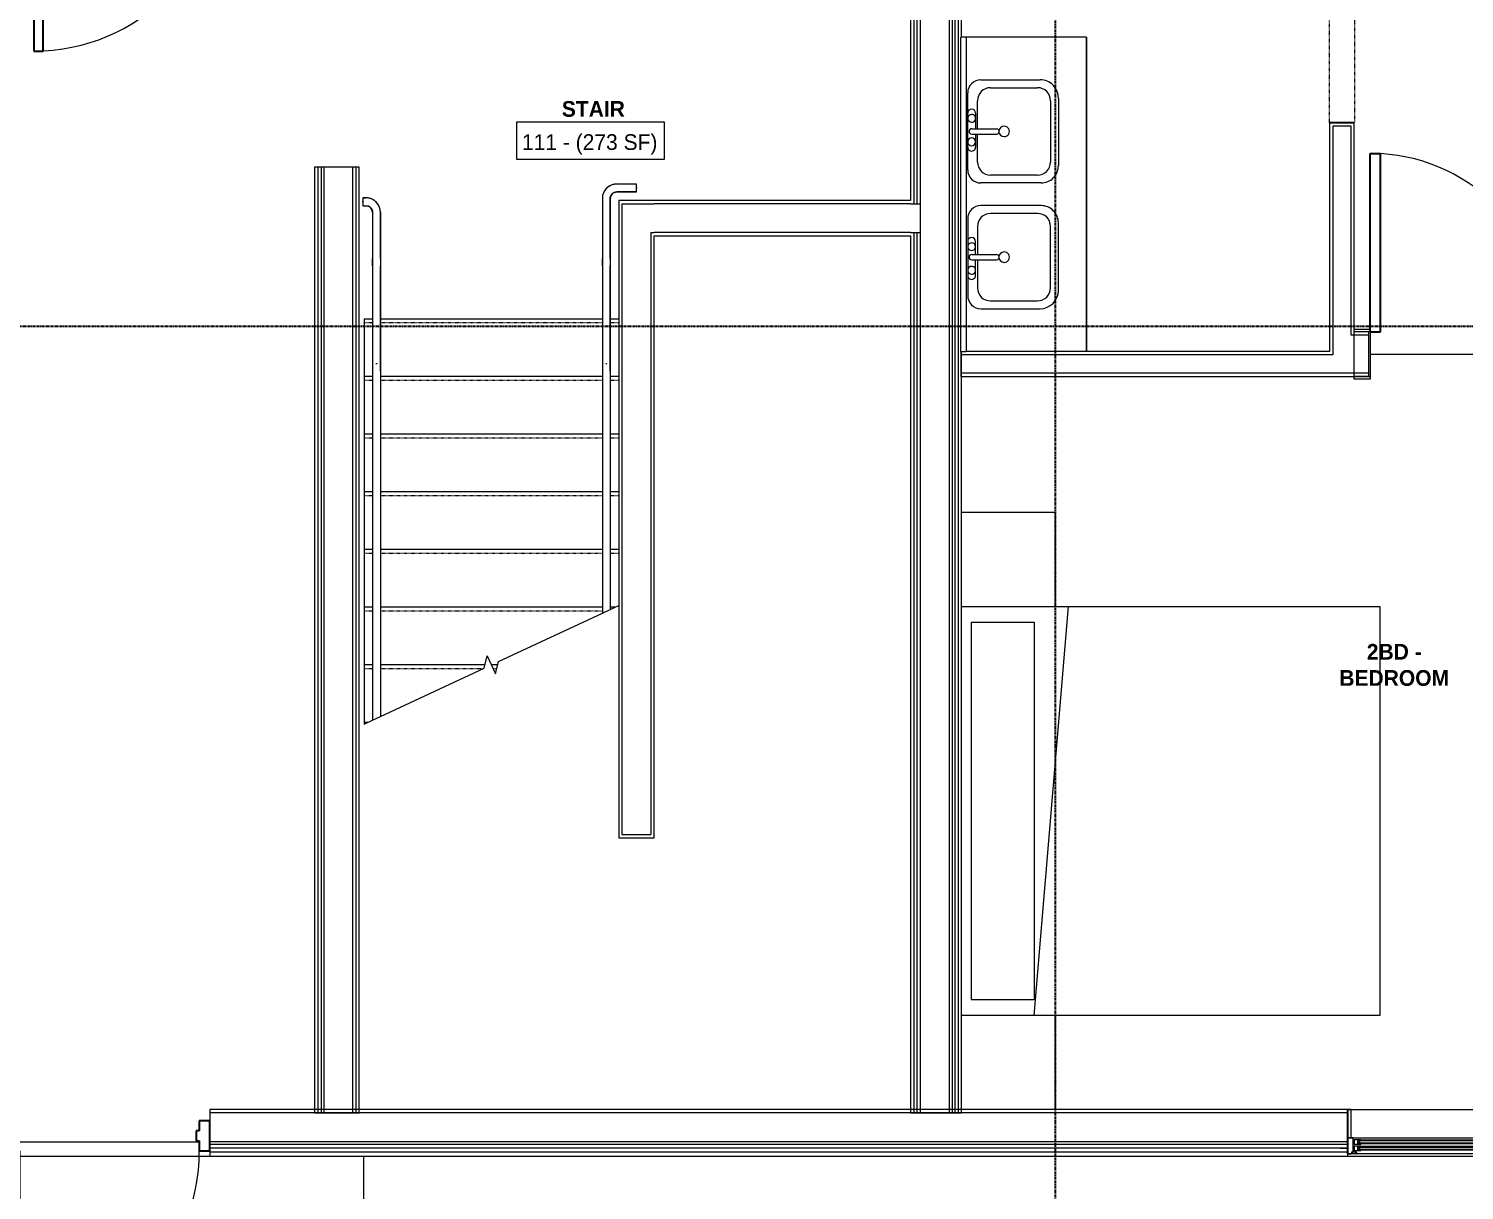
# Model space of a CAD drawing. Header units: inches. Extents: x -4093 to -1777, y 9773 to 12264.
# Drawn here: x -2696.3 to -2422.3, y 10002.3 to 10224 of the extents above; entities that cross this region are included whole.
import ezdxf

# ---------------------------------------------------------------- set-up
doc = ezdxf.new("R2010")
doc.units = ezdxf.units.IN
doc.header["$MEASUREMENT"] = 0
for name, pattern in [('Dash', [0.25, 0.125, -0.125]), ('Grid Line 1_2_', [0.875, 0.5, -0.125, 0.125, -0.125]), ('Overhead', [0.15625, 0.09375, -0.0625]), ('Overhead 1_16_', [0.101562, 0.0625, -0.039062])]:
    doc.linetypes.add(name, pattern=pattern)
for name, color, linetype, lineweight in [('0-1', 7, 'Continuous', 5), ('0-2', 7, 'Continuous', 9), ('A-AREA-IDEN', 2, 'Continuous', 9), ('A-DETL-GENF', 92, 'Continuous', 18), ('A-DETL-GENF-HDLN', 1, 'Dash', 9), ('A-DETL-MEDM-1', 10, 'Continuous', 30), ('A-DETL-MEDM-2', 33, 'Overhead', 9), ('A-DOOR-1', 7, 'Continuous', 9), ('A-DOOR-2', 10, 'Continuous', 30), ('A-DOOR-4', 31, 'Continuous', 9), ('A-DOOR-5', 31, 'Continuous', 30), ('A-DOOR-FRAM', 31, 'Continuous', 30), ('A-DOOR-FRAM-1', 10, 'Continuous', 30), ('A-FLOR-1', 7, 'Continuous', 9), ('A-FLOR-2', 192, 'Continuous', 9), ('A-FLOR-HRAL-1', 7, 'Continuous', 9), ('A-GLAZ', 151, 'Continuous', 18), ('A-GLAZ-1', 151, 'Continuous', 9), ('A-GLAZ-2', 151, 'Continuous', 30), ('A-WALL', 113, 'Continuous', 18), ('A-WALL-1', 7, 'Continuous', 9), ('A-WALL-2', 250, 'Continuous', 18), ('A-WALL-3', 113, 'Continuous', 9), ('I-FURN-1', 7, 'Continuous', 9), ('I-WALL-1', 7, 'Continuous', 9), ('P-SANR-FIXT-1', 7, 'Continuous', 9), ('Q-CASE-1', 7, 'Continuous', 9), ('S-GRID-1', 1, 'Grid Line 1_2_', 30), ('S-STRS-1', 7, 'Continuous', 9), ('S-STRS-2', 7, 'Overhead 1_16_', 9), ('S-STRS-MBND-1', 7, 'Continuous', 9)]:
    doc.layers.add(name, color=color, linetype=linetype, lineweight=lineweight)
doc.styles.add('Century Gothic', font='ufonts.com_century-gothic.ttf', dxfattribs={"height": 3})
doc.styles.add('Century Gothic_B', font='GOTHICB.TTF', dxfattribs={"height": 3})

# ---------------------------------------------------------------- blocks, each defined once
blk = doc.blocks.new('Door-Opening - CLEAR OPENING - 34_ x 80_-3928451-BACKGROUND - 1ST FLOOR')
at = {"layer": 'A-DETL-MEDM-1'}
for p, q in [((-17.32, -2.38), (-17.32, 2.37)), ((16.68, 2.37), (16.68, -2.38))]:
    blk.add_line(p, q, dxfattribs=at)
at = {"layer": 'A-DETL-MEDM-2'}
for p, q in [((-17.32, 2.37), (16.68, 2.37)), ((16.68, -2.38), (-17.32, -2.38))]:
    blk.add_line(p, q, dxfattribs=at)
blk = doc.blocks.new('SWING - SINGLE - FLUSH - SWING - FLUSH - 2-10 x 6-8 - PRIVACY-4346078-BACKGROUND - 1ST FLOOR')
at = {"layer": 'A-DOOR-1'}
for p, q in [((-20, 4.25), (-20, 4.75)), ((-20, 4.75), (-17, 4.75)), ((-20, 4.25), (-17, 4.25)), ((-20, -4.75), (-20, 4.25)), ((-17, 4.25), (-20, 4.25)), ((-17, 4.75), (-17, 4.25)), ((-17, 4.25), (-17, -4.75)), ((17, 4.25), (17, 4.75)), ((17, 4.75), (20, 4.75)), ((17, 4.25), (20, 4.25)), ((17, -4.75), (17, 4.25)), ((20, 4.25), (17, 4.25)), ((20, 4.75), (20, 4.25)), ((20, 4.25), (20, -4.75)), ((-17, -4.75), (-20, -4.75)), ((20, -4.75), (17, -4.75))]:
    blk.add_line(p, q, dxfattribs=at)
blk.add_arc((17, -4.25), 34.07, 180, 266.6343, dxfattribs=at)
at = {"layer": 'A-DOOR-2'}
for p, q in [((15, -4.25), (15, -38.26)), ((17, -4.25), (15, -4.25)), ((17, -4.25), (17, -38.26)), ((17, -38.26), (15, -38.26))]:
    blk.add_line(p, q, dxfattribs=at)
blk = doc.blocks.new('M_Sink Vanity-Square - 500 x 440mm-1372835-BACKGROUND - 1ST FLOOR')
at = {"layer": 'P-SANR-FIXT-1'}
for p, q in [((-5.72, 10.23), (7.14, 10.23)), ((-5.22, 8.73), (6.46, 8.73)), ((-9.22, -4.59), (-9.22, 6.73)), ((-7.72, -2.72), (-7.72, 6.23)), ((8.96, 6.23), (8.96, -2.72)), ((10.46, 6.91), (10.46, -4.59)), ((0.12, -6.33), (0.12, -1.59)), ((1.12, -6.33), (1.12, -1.59)), ((0.12, -5.22), (-5.22, -5.22)), ((6.46, -5.22), (1.12, -5.22)), ((7.96, -7.09), (-6.72, -7.09)), ((-2.88, -5.59), (0.12, -5.59)), ((3.62, -7.09), (-2.88, -7.09)), ((1.12, -5.59), (3.62, -5.59))]:
    blk.add_line(p, q, dxfattribs=at)
for centre, radius, start, end in [((-5.72, 6.73), 3.5, 90, 180), ((-5.22, 6.23), 2.5, 90, 180), ((6.46, 6.23), 2.5, 360, 90), ((7.14, 6.91), 3.32, 360, 90), ((0.62, -0.13), 1, 360, 180), ((-5.22, -2.72), 2.5, 180, 270), ((0.62, -0.13), 1, 180, 0), ((0.62, -1.59), 0.5, 360, 180), ((6.46, -2.72), 2.5, 270, 360), ((-6.72, -4.59), 2.5, 180, 270), ((7.96, -4.59), 2.5, 270, 0), ((-2.88, -6.34), 0.75, 90, 270), ((-1.88, -6.34), 0.75, 360, 180), ((-1.88, -6.34), 0.75, 180, 0), ((0.62, -6.33), 0.5, 180, 0), ((2.62, -6.34), 0.75, 0, 180), ((2.62, -6.34), 0.75, 180, 0), ((3.62, -6.34), 0.75, 270, 90)]:
    blk.add_arc(centre, radius, start, end, dxfattribs=at)
blk = doc.blocks.new('Bath Vanity - Bath Vanity 60_-V41-BACKGROUND - 1ST FLOOR')
at = {"layer": 'Q-CASE-1'}
for p, q in [((30.74, 24), (-29.26, 24)), ((-29.26, 24), (-29.26, 1))]:
    blk.add_line(p, q, dxfattribs=at)
blk = doc.blocks.new('BATHROOM MIRROR - BATHROOM MIRROR  60_-3802719-BACKGROUND - 1ST FLOOR')
at = {"layer": 'Q-CASE-1'}
for p, q in [((-29.26, -23), (30.74, -23)), ((-29.26, -23), (-29.26, -24)), ((30.74, -24), (-29.26, -24)), ((30.74, -24), (30.74, -23))]:
    blk.add_line(p, q, dxfattribs=at)
blk = doc.blocks.new('M_Sink Vanity-Square - 500 x 440mm-1352614-BACKGROUND - 1ST FLOOR')
at = {"layer": 'P-SANR-FIXT-1'}
for p, q in [((7.96, 7.09), (-6.72, 7.09)), ((3.62, 7.09), (-2.88, 7.09)), ((-2.88, 5.59), (0.12, 5.59)), ((0.12, 6.33), (0.12, 1.59)), ((1.12, 6.33), (1.12, 1.59)), ((1.12, 5.59), (3.62, 5.59)), ((-9.22, 4.59), (-9.22, -6.73)), ((0.12, 5.22), (-5.22, 5.22)), ((6.46, 5.22), (1.12, 5.22)), ((10.46, -6.91), (10.46, 4.59)), ((-7.72, 2.72), (-7.72, -6.23)), ((8.96, -6.23), (8.96, 2.72)), ((-5.72, -10.23), (7.14, -10.23)), ((-5.22, -8.73), (6.46, -8.73))]:
    blk.add_line(p, q, dxfattribs=at)
for centre, radius, start, end in [((-6.72, 4.59), 2.5, 90, 180), ((-2.88, 6.34), 0.75, 90, 270), ((-1.88, 6.34), 0.75, 360, 180), ((-1.88, 6.34), 0.75, 180, 0), ((0.62, 6.33), 0.5, 360, 180), ((2.62, 6.34), 0.75, 360, 180), ((2.62, 6.34), 0.75, 180, 360), ((3.62, 6.34), 0.75, 270, 90), ((7.96, 4.59), 2.5, 360, 90), ((-5.22, 2.72), 2.5, 90, 180), ((6.46, 2.72), 2.5, 0, 90), ((0.62, 0.13), 1, 360, 180), ((0.62, 0.13), 1, 180, 0), ((0.62, 1.59), 0.5, 180, 0), ((-5.72, -6.73), 3.5, 180, 270), ((-5.22, -6.23), 2.5, 180, 270), ((6.46, -6.23), 2.5, 270, 0), ((7.14, -6.91), 3.32, 270, 0)]:
    blk.add_arc(centre, radius, start, end, dxfattribs=at)
blk = doc.blocks.new('Bed-Standard - King 78_ x 80_-V64-BACKGROUND - 1ST FLOOR')
at = {"layer": 'I-FURN-1'}
for p, q in [((-28.31, 41.8), (49.69, 41.8)), ((-28.31, -38.08), (-28.31, 41.8)), ((49.69, 41.8), (49.69, -38.08)), ((49.69, -24.2), (-28.31, -17.63)), ((-25.31, -24.2), (46.69, -24.2)), ((-25.31, -36.2), (-25.31, -24.2)), ((46.69, -36.2), (46.69, -24.2)), ((-25.31, -36.2), (46.69, -36.2))]:
    blk.add_line(p, q, dxfattribs=at)
blk = doc.blocks.new('Table-Night Stand - 18_ x 18_ x 24_-V17-BACKGROUND - 1ST FLOOR')
at = {"layer": 'I-FURN-1'}
blk.add_line((0.15, 0), (18.15, 0), dxfattribs=at)
blk = doc.blocks.new('Table-Night Stand - 18_ x 18_ x 24_-V65-BACKGROUND - 1ST FLOOR')
at = {"layer": 'I-FURN-1'}
for p, q in [((0.15, 0), (18.15, 0)), ((0.15, -17.87), (0.15, 0))]:
    blk.add_line(p, q, dxfattribs=at)
blk = doc.blocks.new('CTR - 1st Phase - Unit Layouts_rvt-1-BACKGROUND - 1ST FLOOR')
at = {"layer": 'A-FLOR-1'}
for p, q in [((-2494.37, 10222.39), (-2494.37, 10162.39)), ((-2440.25, 10161.89), (-2406.25, 10161.89))]:
    blk.add_line(p, q, dxfattribs=at)
at = {"layer": 'A-WALL-1'}
for p, q in [((-2448, 10206.01), (-2448, 10162.39)), ((-2443.25, 10166.14), (-2443.25, 10206.01)), ((-2518.37, 10162.39), (-2518.37, 10157.64)), ((-2448, 10162.39), (-2517.37, 10162.39)), ((-2518.37, 10157.64), (-2448, 10157.64)), ((-2448, 10157.64), (-2443.87, 10157.64)), ((-2443.87, 10157.64), (-2443.25, 10157.64))]:
    blk.add_line(p, q, dxfattribs=at)
at = {"layer": 'A-WALL-2'}
for p, q in [((-2447.37, 10205.39), (-2447.37, 10161.76)), ((-2445.62, 10205.39), (-2447.37, 10205.39)), ((-2443.87, 10205.39), (-2445.62, 10205.39)), ((-2443.87, 10165.51), (-2443.87, 10205.39)), ((-2443.25, 10165.51), (-2443.87, 10165.51)), ((-2440.5, 10165.51), (-2443.25, 10165.51)), ((-2448, 10161.76), (-2518.37, 10161.76)), ((-2447.37, 10161.76), (-2448, 10161.76)), ((-2448, 10158.26), (-2518.37, 10158.26)), ((-2447.37, 10158.26), (-2448, 10158.26)), ((-2443.87, 10158.26), (-2447.37, 10158.26)), ((-2443.25, 10158.26), (-2443.87, 10158.26)), ((-2440.5, 10158.26), (-2443.25, 10158.26))]:
    blk.add_line(p, q, dxfattribs=at)
at = {"layer": 'I-WALL-1'}
for p, q in [((-2440.5, 10166.14), (-2443.25, 10166.14)), ((-2440.5, 10157.64), (-2440.5, 10166.14)), ((-2443.25, 10157.64), (-2440.5, 10157.64))]:
    blk.add_line(p, q, dxfattribs=at)
at = {"layer": '0-2'}
for name, p, rotation in [('Door-Opening - CLEAR OPENING - 34_ x 80_-3928451-BACKGROUND - 1ST FLOOR', (-2445.62, 10223.34), 89.99999999997438), ('BATHROOM MIRROR - BATHROOM MIRROR  60_-3802719-BACKGROUND - 1ST FLOOR', (-2494.37, 10193.13), 270.0000000001077), ('Bath Vanity - Bath Vanity 60_-V41-BACKGROUND - 1ST FLOOR', (-2518.37, 10193.13), 270.0000000001857), ('M_Sink Vanity-Square - 500 x 440mm-1372835-BACKGROUND - 1ST FLOOR', (-2509.97, 10205.01), 270.0000000001967), ('SWING - SINGLE - FLUSH - SWING - FLUSH - 2-10 x 6-8 - PRIVACY-4346078-BACKGROUND - 1ST FLOOR', (-2423.25, 10161.89), 180), ('M_Sink Vanity-Square - 500 x 440mm-1352614-BACKGROUND - 1ST FLOOR', (-2509.97, 10179.77), 90.00000000001474), ('Table-Night Stand - 18_ x 18_ x 24_-V65-BACKGROUND - 1ST FLOOR', (-2500.37, 10131.86), 269.9999999999858), ('Bed-Standard - King 78_ x 80_-V64-BACKGROUND - 1ST FLOOR', (-2480.17, 10085.4), 269.9999999999858), ('Table-Night Stand - 18_ x 18_ x 24_-V17-BACKGROUND - 1ST FLOOR', (-2500.37, 10035.86), 269.9999999999858)]:
    blk.add_blockref(name, p, dxfattribs=dict(at, rotation=rotation))
blk = doc.blocks.new('HOLLOW METAL - STAIR DOOR 3-0 x 7-0-2683074-BACKGROUND - 1ST FLOOR')
at = {"layer": 'A-DOOR-1'}
blk.add_arc((18, 3.5), 36, 90, 180, dxfattribs=at)
at = {"layer": 'A-DOOR-2'}
for p, q in [((18, 39.5), (16.25, 39.5)), ((16.25, 39.5), (16.25, 3.5)), ((18, 3.5), (18, 39.5)), ((16.25, 3.5), (18, 3.5))]:
    blk.add_line(p, q, dxfattribs=at)
at = {"layer": 'A-DOOR-FRAM-1'}
for p, q in [((-18, 3.5), (-20, 3.5)), ((-20, 3.5), (-20, -2.25)), ((-18, 1.5625), (-18, 3.5)), ((18, 3.5), (18, 1.5625)), ((20, 3.5), (18, 3.5)), ((20, -2.25), (20, 3.5)), ((-17.375, 1.5625), (-18, 1.5625)), ((-17.375, -0.3125), (-17.375, 1.5625)), ((18, 1.5625), (17.375, 1.5625)), ((17.375, 1.5625), (17.375, -0.3125)), ((-20, -2.25), (-18, -2.25)), ((-18, -2.25), (-18, -0.3125)), ((-18, -0.3125), (-17.375, -0.3125)), ((17.375, -0.3125), (18, -0.3125)), ((18, -0.3125), (18, -2.25)), ((18, -2.25), (20, -2.25))]:
    blk.add_line(p, q, dxfattribs=at)
blk = doc.blocks.new('Top Rail Type - Top Rail_Internal_-2690862-BACKGROUND - 1ST FLOOR')
at = {"layer": 'A-FLOR-HRAL-1'}
for p, q in [((-2631.94, 10191.71), (-2632.56, 10191.71)), ((-2632.56, 10190.87), (-2632.56, 10191.06)), ((-2632.56, 10190.21), (-2631.94, 10190.21)), ((-2630.69, 10188.96), (-2630.69, 10180.15)), ((-2629.19, 10180.15), (-2629.19, 10188.96)), ((-2630.69, 10178.72), (-2630.69, 10158.62)), ((-2629.19, 10158.62), (-2629.19, 10178.72))]:
    blk.add_line(p, q, dxfattribs=at)
at = {"layer": 'A-FLOR-HRAL-1', "flags": 128}
for points in [[(-2629.19, 10188.96), (-2629.19, 10189.07), (-2629.2, 10189.18), (-2629.21, 10189.29), (-2629.22, 10189.4), (-2629.24, 10189.51), (-2629.27, 10189.62), (-2629.29, 10189.72), (-2629.33, 10189.83), (-2629.36, 10189.93), (-2629.4, 10190.04), (-2629.45, 10190.14), (-2629.5, 10190.23), (-2629.55, 10190.33), (-2629.61, 10190.43), (-2629.67, 10190.52), (-2629.73, 10190.61), (-2629.8, 10190.69), (-2629.87, 10190.78), (-2629.94, 10190.86), (-2630.02, 10190.94), (-2630.1, 10191.01), (-2630.18, 10191.08), (-2630.27, 10191.15), (-2630.36, 10191.22), (-2630.45, 10191.28), (-2630.54, 10191.34), (-2630.64, 10191.39), (-2630.74, 10191.44), (-2630.84, 10191.49), (-2630.94, 10191.53), (-2631.04, 10191.57), (-2631.15, 10191.6), (-2631.25, 10191.63), (-2631.36, 10191.65), (-2631.47, 10191.67), (-2631.58, 10191.69), (-2631.69, 10191.7), (-2631.8, 10191.71), (-2631.91, 10191.71), (-2631.94, 10191.71)], [(-2631.94, 10190.21), (-2631.89, 10190.21), (-2631.84, 10190.21), (-2631.79, 10190.21), (-2631.74, 10190.2), (-2631.69, 10190.19), (-2631.64, 10190.18), (-2631.59, 10190.17), (-2631.54, 10190.15), (-2631.5, 10190.13), (-2631.45, 10190.12), (-2631.4, 10190.1), (-2631.36, 10190.07), (-2631.32, 10190.05), (-2631.27, 10190.02), (-2631.23, 10190), (-2631.19, 10189.97), (-2631.15, 10189.94), (-2631.11, 10189.9), (-2631.08, 10189.87), (-2631.04, 10189.84), (-2631.01, 10189.8), (-2630.97, 10189.76), (-2630.94, 10189.72), (-2630.91, 10189.68), (-2630.88, 10189.64), (-2630.86, 10189.6), (-2630.83, 10189.55), (-2630.81, 10189.51), (-2630.79, 10189.46), (-2630.77, 10189.42), (-2630.75, 10189.37), (-2630.74, 10189.32), (-2630.73, 10189.27), (-2630.71, 10189.23), (-2630.7, 10189.18), (-2630.7, 10189.13), (-2630.69, 10189.08), (-2630.69, 10189.03), (-2630.69, 10188.98), (-2630.69, 10188.96)], [(-2630.69, 10178.72), (-2630.69, 10178.81), (-2630.69, 10178.91), (-2630.69, 10179.01), (-2630.69, 10179.11), (-2630.69, 10179.21), (-2630.69, 10179.31), (-2630.69, 10179.42), (-2630.69, 10179.53), (-2630.69, 10179.63), (-2630.69, 10179.74), (-2630.69, 10179.85), (-2630.69, 10179.96), (-2630.69, 10180.07), (-2630.69, 10180.15)], [(-2629.19, 10180.15), (-2629.19, 10180.04), (-2629.19, 10179.93), (-2629.19, 10179.83), (-2629.19, 10179.72), (-2629.19, 10179.61), (-2629.19, 10179.5), (-2629.19, 10179.39), (-2629.19, 10179.29), (-2629.19, 10179.19), (-2629.19, 10179.08), (-2629.19, 10178.98), (-2629.19, 10178.88), (-2629.19, 10178.79), (-2629.19, 10178.72)], [(-2629.83, 10160.04), (-2629.86, 10160.04), (-2630.01, 10160.04), (-2630.04, 10160.04)]]:
    blk.add_lwpolyline(points, dxfattribs=at)
blk = doc.blocks.new('Top Rail Type - Top Rail_Internal_-V101-BACKGROUND - 1ST FLOOR')
at = {"layer": 'A-FLOR-HRAL-1'}
for p, q in [((-2632.56, 10191.71), (-2632.56, 10190.21)), ((-2632.56, 10191.71), (-2631.94, 10191.71)), ((-2632.56, 10190.21), (-2631.94, 10190.21)), ((-2630.69, 10188.96), (-2630.69, 10180.15)), ((-2629.19, 10188.96), (-2629.19, 10180.15)), ((-2630.69, 10180.15), (-2630.69, 10179.11)), ((-2630.69, 10179.11), (-2630.69, 10092.01)), ((-2629.19, 10180.15), (-2629.19, 10179.11)), ((-2629.19, 10179.11), (-2629.19, 10092.71)), ((-2630.69, 10092.01), (-2629.19, 10092.71))]:
    blk.add_line(p, q, dxfattribs=at)
for radius in [2.75, 1.25]:
    blk.add_arc((-2631.94, 10188.96), radius, 0, 90, dxfattribs=at)
blk = doc.blocks.new('Top Rail Type - Top Rail_Internal_-2690864-BACKGROUND - 1ST FLOOR')
at = {"layer": 'A-FLOR-HRAL-1'}
for p, q in [((-2580.31, 10194.34), (-2584.06, 10194.34)), ((-2584.06, 10192.84), (-2580.31, 10192.84)), ((-2580.31, 10193.68), (-2580.31, 10193.5)), ((-2586.81, 10191.59), (-2586.81, 10180.15)), ((-2585.31, 10180.15), (-2585.31, 10191.59)), ((-2586.81, 10178.72), (-2586.81, 10158.62)), ((-2585.31, 10158.62), (-2585.31, 10178.72))]:
    blk.add_line(p, q, dxfattribs=at)
at = {"layer": 'A-FLOR-HRAL-1', "flags": 128}
for points in [[(-2584.06, 10194.34), (-2584.17, 10194.34), (-2584.28, 10194.33), (-2584.39, 10194.32), (-2584.5, 10194.3), (-2584.61, 10194.28), (-2584.71, 10194.26), (-2584.82, 10194.23), (-2584.93, 10194.2), (-2585.03, 10194.16), (-2585.13, 10194.12), (-2585.23, 10194.08), (-2585.33, 10194.03), (-2585.43, 10193.98), (-2585.52, 10193.92), (-2585.61, 10193.86), (-2585.7, 10193.8), (-2585.79, 10193.73), (-2585.87, 10193.66), (-2585.96, 10193.58), (-2586.03, 10193.51), (-2586.11, 10193.42), (-2586.18, 10193.34), (-2586.25, 10193.26), (-2586.31, 10193.17), (-2586.38, 10193.08), (-2586.43, 10192.98), (-2586.49, 10192.89), (-2586.54, 10192.79), (-2586.58, 10192.69), (-2586.62, 10192.59), (-2586.66, 10192.48), (-2586.7, 10192.38), (-2586.73, 10192.27), (-2586.75, 10192.16), (-2586.77, 10192.06), (-2586.79, 10191.95), (-2586.8, 10191.84), (-2586.81, 10191.73), (-2586.81, 10191.62), (-2586.81, 10191.59)], [(-2585.31, 10191.59), (-2585.31, 10191.64), (-2585.31, 10191.69), (-2585.3, 10191.74), (-2585.3, 10191.79), (-2585.29, 10191.84), (-2585.28, 10191.89), (-2585.26, 10191.93), (-2585.25, 10191.98), (-2585.23, 10192.03), (-2585.21, 10192.08), (-2585.19, 10192.12), (-2585.17, 10192.17), (-2585.15, 10192.21), (-2585.12, 10192.25), (-2585.09, 10192.3), (-2585.06, 10192.34), (-2585.03, 10192.38), (-2585, 10192.41), (-2584.97, 10192.45), (-2584.93, 10192.49), (-2584.9, 10192.52), (-2584.86, 10192.55), (-2584.82, 10192.58), (-2584.78, 10192.61), (-2584.74, 10192.64), (-2584.69, 10192.67), (-2584.65, 10192.69), (-2584.61, 10192.71), (-2584.56, 10192.74), (-2584.51, 10192.75), (-2584.47, 10192.77), (-2584.42, 10192.79), (-2584.37, 10192.8), (-2584.32, 10192.81), (-2584.27, 10192.82), (-2584.22, 10192.83), (-2584.17, 10192.83), (-2584.12, 10192.84), (-2584.07, 10192.84), (-2584.06, 10192.84)], [(-2586.81, 10178.72), (-2586.81, 10178.81), (-2586.81, 10178.91), (-2586.81, 10179.01), (-2586.81, 10179.11), (-2586.81, 10179.21), (-2586.81, 10179.31), (-2586.81, 10179.42), (-2586.81, 10179.53), (-2586.81, 10179.63), (-2586.81, 10179.74), (-2586.81, 10179.85), (-2586.81, 10179.96), (-2586.81, 10180.07), (-2586.81, 10180.15)], [(-2585.31, 10180.15), (-2585.31, 10180.04), (-2585.31, 10179.93), (-2585.31, 10179.83), (-2585.31, 10179.72), (-2585.31, 10179.61), (-2585.31, 10179.5), (-2585.31, 10179.39), (-2585.31, 10179.29), (-2585.31, 10179.19), (-2585.31, 10179.08), (-2585.31, 10178.98), (-2585.31, 10178.88), (-2585.31, 10178.79), (-2585.31, 10178.72)], [(-2585.95, 10160.04), (-2585.98, 10160.04), (-2586.14, 10160.04), (-2586.17, 10160.04)]]:
    blk.add_lwpolyline(points, dxfattribs=at)
blk = doc.blocks.new('Top Rail Type - Top Rail_Internal_-V102-BACKGROUND - 1ST FLOOR')
at = {"layer": 'A-FLOR-HRAL-1'}
for p, q in [((-2580.31, 10194.34), (-2584.06, 10194.34)), ((-2580.31, 10192.84), (-2584.06, 10192.84)), ((-2580.31, 10192.84), (-2580.31, 10194.34)), ((-2586.81, 10191.59), (-2586.81, 10180.15)), ((-2585.31, 10191.59), (-2585.31, 10180.15)), ((-2586.81, 10180.15), (-2586.81, 10179.11)), ((-2586.81, 10179.11), (-2586.81, 10112.47)), ((-2585.31, 10180.15), (-2585.31, 10179.11)), ((-2585.31, 10179.11), (-2585.31, 10113.17)), ((-2586.81, 10112.47), (-2585.31, 10113.17))]:
    blk.add_line(p, q, dxfattribs=at)
for radius in [2.75, 1.25]:
    blk.add_arc((-2584.06, 10191.59), radius, 90, 180, dxfattribs=at)
blk = doc.blocks.new('CTR - 1st Phase -Stairs _ Elevators_rvt-1-BACKGROUND - 1ST FLOOR')
at = {"layer": 'A-WALL-2'}
for p, q in [((-2527.37, 10254.71), (-2527.37, 10190.59)), ((-2526.75, 10254.71), (-2526.75, 10190.59)), ((-2526.12, 10254.71), (-2526.12, 10190.59)), ((-2520.62, 10254.71), (-2520.62, 10017.09)), ((-2520, 10254.71), (-2520, 10017.09)), ((-2519.5, 10254.71), (-2519.5, 10017.09)), ((-2518.87, 10254.71), (-2518.87, 10017.09)), ((-2641.12, 10197.59), (-2641.12, 10017.09)), ((-2640.5, 10197.59), (-2640.5, 10017.09)), ((-2640, 10197.59), (-2640, 10017.09)), ((-2634.5, 10197.59), (-2634.5, 10017.09)), ((-2633.87, 10197.59), (-2633.87, 10017.09)), ((-2583.06, 10190.59), (-2583.06, 10070.21)), ((-2583.06, 10190.59), (-2577.56, 10190.59)), ((-2577.56, 10190.59), (-2576.94, 10190.59)), ((-2528, 10190.59), (-2576.94, 10190.59)), ((-2528, 10190.59), (-2527.37, 10190.59)), ((-2527.37, 10190.59), (-2526.75, 10190.59)), ((-2526.75, 10190.59), (-2526.12, 10190.59)), ((-2526.12, 10190.59), (-2526.12, 10185.09)), ((-2526.12, 10190.59), (-2526.12, 10185.09)), ((-2577.56, 10185.09), (-2577.56, 10070.21)), ((-2577.56, 10185.09), (-2576.94, 10185.09)), ((-2528, 10185.09), (-2576.94, 10185.09)), ((-2528, 10185.09), (-2527.37, 10185.09)), ((-2527.37, 10185.09), (-2527.37, 10017.09)), ((-2527.37, 10185.09), (-2526.75, 10185.09)), ((-2526.75, 10185.09), (-2526.75, 10017.09)), ((-2526.75, 10185.09), (-2526.12, 10185.09)), ((-2526.12, 10185.09), (-2526.12, 10017.09)), ((-2583.06, 10070.21), (-2577.56, 10070.21))]:
    blk.add_line(p, q, dxfattribs=at)
at = {"layer": 'I-WALL-1'}
for p, q in [((-2528, 10254.71), (-2528, 10191.21)), ((-2518.25, 10222.39), (-2518.25, 10254.71)), ((-2633.25, 10197.59), (-2641.75, 10197.59)), ((-2641.75, 10197.59), (-2641.75, 10017.09)), ((-2633.25, 10017.09), (-2633.25, 10197.59)), ((-2583.06, 10191.21), (-2583.69, 10191.21)), ((-2583.69, 10191.21), (-2583.69, 10069.59)), ((-2576.94, 10191.21), (-2583.06, 10191.21)), ((-2528, 10191.21), (-2576.94, 10191.21)), ((-2576.94, 10069.59), (-2576.94, 10184.46)), ((-2576.94, 10184.46), (-2528, 10184.46)), ((-2528, 10184.46), (-2528, 10017.09)), ((-2518.25, 10017.09), (-2518.25, 10162.39)), ((-2583.69, 10069.59), (-2583.06, 10069.59)), ((-2583.06, 10069.59), (-2577.56, 10069.59)), ((-2577.56, 10069.59), (-2576.94, 10069.59)), ((-2641.75, 10017.09), (-2633.25, 10017.09)), ((-2528, 10017.09), (-2518.25, 10017.09))]:
    blk.add_line(p, q, dxfattribs=at)
at = {"layer": 'S-STRS-1'}
for p, q in [((-2630.69, 10168.59), (-2632.31, 10168.59)), ((-2632.31, 10168.59), (-2632.31, 10157.59)), ((-2586.81, 10168.59), (-2629.19, 10168.59)), ((-2583.69, 10168.59), (-2585.31, 10168.59)), ((-2632.31, 10157.59), (-2632.31, 10146.59)), ((-2630.69, 10157.59), (-2632.31, 10157.59)), ((-2586.81, 10157.59), (-2629.19, 10157.59)), ((-2583.69, 10157.59), (-2585.31, 10157.59)), ((-2632.31, 10146.59), (-2632.31, 10135.59)), ((-2630.69, 10146.59), (-2632.31, 10146.59)), ((-2586.81, 10146.59), (-2629.19, 10146.59)), ((-2583.69, 10146.59), (-2585.31, 10146.59)), ((-2632.31, 10135.59), (-2632.31, 10124.59)), ((-2630.69, 10135.59), (-2632.31, 10135.59)), ((-2586.81, 10135.59), (-2629.19, 10135.59)), ((-2583.69, 10135.59), (-2585.31, 10135.59)), ((-2632.31, 10124.59), (-2632.31, 10113.59)), ((-2630.69, 10124.59), (-2632.31, 10124.59)), ((-2586.81, 10124.59), (-2629.19, 10124.59)), ((-2583.69, 10124.59), (-2585.31, 10124.59)), ((-2632.31, 10113.59), (-2632.31, 10102.59)), ((-2630.69, 10113.59), (-2632.31, 10113.59)), ((-2586.81, 10113.59), (-2629.19, 10113.59)), ((-2584.41, 10113.59), (-2585.31, 10113.59)), ((-2632.31, 10102.59), (-2632.31, 10091.59)), ((-2630.69, 10102.59), (-2632.31, 10102.59)), ((-2609.2, 10102.59), (-2629.19, 10102.59)), ((-2606.79, 10102.59), (-2608, 10102.59)), ((-2632.31, 10091.59), (-2632.31, 10091.25)), ((-2631.59, 10091.59), (-2632.31, 10091.59))]:
    blk.add_line(p, q, dxfattribs=at)
at = {"layer": 'S-STRS-2'}
for p, q in [((-2630.69, 10167.84), (-2632.31, 10167.84)), ((-2586.81, 10167.84), (-2629.19, 10167.84)), ((-2583.69, 10167.84), (-2585.31, 10167.84)), ((-2630.69, 10156.84), (-2632.31, 10156.84)), ((-2586.81, 10156.84), (-2629.19, 10156.84)), ((-2583.69, 10156.84), (-2585.31, 10156.84)), ((-2630.69, 10145.84), (-2632.31, 10145.84)), ((-2586.81, 10145.84), (-2629.19, 10145.84)), ((-2583.69, 10145.84), (-2585.31, 10145.84)), ((-2630.69, 10134.84), (-2632.31, 10134.84)), ((-2586.81, 10134.84), (-2629.19, 10134.84)), ((-2583.69, 10134.84), (-2585.31, 10134.84)), ((-2630.69, 10123.84), (-2632.31, 10123.84)), ((-2586.81, 10123.84), (-2629.19, 10123.84)), ((-2583.69, 10123.84), (-2585.31, 10123.84)), ((-2630.69, 10112.84), (-2632.31, 10112.84)), ((-2586.81, 10112.84), (-2629.19, 10112.84)), ((-2630.69, 10101.84), (-2632.31, 10101.84)), ((-2609.61, 10101.84), (-2629.19, 10101.84)), ((-2606.98, 10101.84), (-2607.65, 10101.84))]:
    blk.add_line(p, q, dxfattribs=at)
at = {"layer": 'S-STRS-MBND-1'}
for p, q in [((-2585.31, 10113.17), (-2583.69, 10113.93)), ((-2606.64, 10103.22), (-2586.81, 10112.47)), ((-2609.36, 10101.96), (-2608.79, 10104.29)), ((-2608.79, 10104.29), (-2607.21, 10100.89)), ((-2607.21, 10100.89), (-2606.64, 10103.22)), ((-2629.19, 10092.71), (-2609.36, 10101.96)), ((-2632.31, 10091.25), (-2630.69, 10092.01))]:
    blk.add_line(p, q, dxfattribs=at)
at = {"layer": '0-2', "rotation": 180}
blk.add_blockref('HOLLOW METAL - STAIR DOOR 3-0 x 7-0-2683074-BACKGROUND - 1ST FLOOR', (-2677.32, 10259.21), dxfattribs=at)
at = {"layer": '0-2'}
for name in ['Top Rail Type - Top Rail_Internal_-2690864-BACKGROUND - 1ST FLOOR', 'Top Rail Type - Top Rail_Internal_-V102-BACKGROUND - 1ST FLOOR', 'Top Rail Type - Top Rail_Internal_-2690862-BACKGROUND - 1ST FLOOR', 'Top Rail Type - Top Rail_Internal_-V101-BACKGROUND - 1ST FLOOR']:
    blk.add_blockref(name, (0, 0), dxfattribs=at)
blk = doc.blocks.new('CTR - 1st Phase - Structure_rvt-1-BACKGROUND - 1ST FLOOR')
at = {"layer": 'S-GRID-1'}
for p, q in [((-2500.32, 9772.61), (-2500.32, 12247.5)), ((-1777.25, 10167.19), (-4076.95, 10167.19))]:
    blk.add_line(p, q, dxfattribs=at)
blk = doc.blocks.new('Window-Double_Hung-Marvin-Essential - 1-WIDE _TEMP LOWER_ ESDH3066-3454273-BACKGROUND - 1ST FLOOR')
at = {"layer": 'A-DETL-GENF'}
for p, q in [((-16.72, -0.94), (-17.75, -0.94)), ((-17.75, -4.03), (-17.75, -0.94)), ((-16.72, -3.52), (-16.72, -0.94)), ((-16.56, -1.28), (-15.34, -1.28)), ((-16.56, -1.28), (-16.56, -2.22)), ((-15.34, -2.22), (-16.56, -2.22)), ((-16.56, -2.5), (-15.34, -2.5)), ((-16.56, -2.5), (-16.56, -3.44)), ((-15.28, -1.4), (-15.94, -1.4)), ((-15.94, -1.4), (-15.94, -2.12)), ((-15.94, -2.12), (-15.28, -2.12)), ((-15.28, -2.62), (-15.94, -2.62)), ((-15.94, -2.62), (-15.94, -3.34)), ((15.84, -1.41), (-15.84, -1.41)), ((-15.84, -1.41), (-15.84, -2.1)), ((15.84, -1.54), (-15.84, -1.54)), ((15.84, -1.98), (-15.84, -1.98)), ((15.84, -2.1), (-15.84, -2.1)), ((15.84, -2.63), (-15.84, -2.63)), ((-15.84, -2.63), (-15.84, -3.32)), ((-15.54, -1.54), (-15.54, -1.98)), ((-15.34, -1.28), (-15.28, -1.34)), ((-15.34, -2.22), (-15.28, -2.16)), ((-15.34, -2.5), (-15.28, -2.56)), ((-15.28, -1.34), (-15.28, -1.4)), ((-15.28, -2.12), (-15.28, -2.16)), ((-15.28, -2.56), (-15.28, -2.62)), ((15.34, -1.28), (15.28, -1.34)), ((15.28, -1.34), (15.28, -1.4)), ((15.28, -1.4), (15.94, -1.4)), ((15.28, -2.12), (15.28, -2.16)), ((15.94, -2.12), (15.28, -2.12)), ((15.34, -2.22), (15.28, -2.16)), ((15.34, -2.5), (15.28, -2.56)), ((15.28, -2.56), (15.28, -2.62)), ((15.28, -2.62), (15.94, -2.62)), ((16.56, -1.28), (15.34, -1.28)), ((15.34, -2.22), (16.56, -2.22)), ((16.56, -2.5), (15.34, -2.5)), ((15.54, -1.54), (15.54, -1.98)), ((15.84, -1.41), (15.84, -2.1)), ((15.84, -2.63), (15.84, -3.32)), ((15.94, -1.4), (15.94, -2.12)), ((15.94, -2.62), (15.94, -3.34)), ((16.56, -1.28), (16.56, -2.22)), ((16.56, -2.5), (16.56, -3.44)), ((16.72, -3.52), (16.72, -0.94)), ((16.72, -0.94), (17.75, -0.94)), ((17.75, -4.03), (17.75, -0.94)), ((-19.25, -2.98), (-19.25, -2.94)), ((-19.25, -2.94), (-17.9, -2.94)), ((-17.75, -2.98), (-19.25, -2.98)), ((-17.9, -2.94), (-17.9, -2.83)), ((-17.9, -2.83), (-17.75, -2.83)), ((-17.75, -4.03), (-17.16, -4.03)), ((-17.08, -3.62), (-17.16, -4.03)), ((-17.08, -3.62), (-16.19, -3.62)), ((-16.85, -4), (-16.85, -3.62)), ((-16.3, -4), (-16.85, -4)), ((-16.38, -3.52), (-16.72, -3.52)), ((-15.34, -3.44), (-16.56, -3.44)), ((-16.38, -3.62), (-16.38, -3.52)), ((-16.18, -3.76), (-16.3, -3.76)), ((-16.3, -3.76), (-16.3, -4)), ((-16.19, -3.62), (-16.19, -3.72)), ((-16.19, -3.72), (-16.1, -3.72)), ((-16.18, -3.97), (-16.18, -3.76)), ((-16.18, -3.97), (-16.1, -3.97)), ((-16.1, -3.72), (-16.1, -3.97)), ((-15.94, -3.34), (-15.28, -3.34)), ((15.84, -2.76), (-15.84, -2.76)), ((15.84, -3.2), (-15.84, -3.2)), ((15.84, -3.32), (-15.84, -3.32)), ((-15.54, -2.76), (-15.54, -3.2)), ((-15.34, -3.44), (-15.28, -3.38)), ((-15.28, -3.34), (-15.28, -3.38)), ((15.28, -3.34), (15.28, -3.38)), ((15.94, -3.34), (15.28, -3.34)), ((15.34, -3.44), (15.28, -3.38)), ((15.34, -3.44), (16.56, -3.44)), ((15.54, -2.76), (15.54, -3.2)), ((16.19, -3.72), (16.1, -3.72)), ((16.1, -3.72), (16.1, -3.97)), ((16.18, -3.97), (16.1, -3.97)), ((16.18, -3.97), (16.18, -3.76)), ((16.18, -3.76), (16.3, -3.76)), ((17.08, -3.62), (16.19, -3.62)), ((16.19, -3.62), (16.19, -3.72)), ((16.3, -3.76), (16.3, -4)), ((16.3, -4), (16.85, -4)), ((16.38, -3.62), (16.38, -3.52)), ((16.38, -3.52), (16.72, -3.52)), ((16.85, -4), (16.85, -3.62)), ((17.08, -3.62), (17.16, -4.03)), ((17.75, -4.03), (17.16, -4.03)), ((17.9, -2.83), (17.75, -2.83)), ((17.75, -2.98), (19.25, -2.98)), ((17.9, -2.94), (17.9, -2.83)), ((19.25, -2.94), (17.9, -2.94)), ((19.25, -2.98), (19.25, -2.94))]:
    blk.add_line(p, q, dxfattribs=at)
at = {"layer": 'A-DETL-GENF-HDLN'}
blk.add_line((16.1, -3.97), (-16.5, -3.97), dxfattribs=at)
at = {"layer": 'A-GLAZ'}
for p, q in [((-17.13, 4.44), (-17.75, 4.44)), ((-17.13, -0.91), (-17.13, 4.44)), ((17.12, 4.44), (17.75, 4.44)), ((17.12, 4.44), (17.12, -0.91))]:
    blk.add_line(p, q, dxfattribs=at)
at = {"layer": 'A-GLAZ-1'}
for p, q in [((-17.75, 4.44), (17.75, 4.44)), ((-17.75, -0.94), (17.75, -0.94)), ((17.75, -4.03), (-17.75, -4.03))]:
    blk.add_line(p, q, dxfattribs=at)
at = {"layer": 'A-GLAZ-2'}
for p, q in [((-17.75, -0.91), (-17.75, 4.44)), ((17.75, 4.44), (17.75, -0.91)), ((-17.75, -4.03), (-17.75, -0.94)), ((17.75, -0.94), (17.75, -4.03))]:
    blk.add_line(p, q, dxfattribs=at)
blk = doc.blocks.new('STOREFRONT DOOR B - ALUM_ STILE W_ GLASS INSET-2790180-BACKGROUND - 1ST FLOOR')
at = {"layer": 'A-DOOR-4'}
blk.add_arc((18, 3.6875), 36, 90, 180, dxfattribs=at)
at = {"layer": 'A-DOOR-5'}
for p, q in [((18, 39.6875), (16.25, 39.6875)), ((16.25, 39.6875), (16.25, 3.6875)), ((18, 3.6875), (18, 39.6875)), ((16.25, 3.6875), (18, 3.6875))]:
    blk.add_line(p, q, dxfattribs=at)
at = {"layer": 'A-DOOR-FRAM'}
for p, q in [((-18, 3.6875), (-20, 3.6875)), ((-20, 3.6875), (-20, -2.0625)), ((-18, 1.75), (-18, 3.6875)), ((18, 3.6875), (18, 1.75)), ((20, 3.6875), (18, 3.6875)), ((20, -2.0625), (20, 3.6875)), ((-17.375, 1.75), (-18, 1.75)), ((-17.375, -0.125), (-17.375, 1.75)), ((18, 1.75), (17.375, 1.75)), ((17.375, 1.75), (17.375, -0.125)), ((-20, -2.0625), (-18, -2.0625)), ((-18, -2.0625), (-18, -0.125)), ((-18, -0.125), (-17.375, -0.125)), ((17.375, -0.125), (18, -0.125)), ((18, -0.125), (18, -2.0625)), ((18, -2.0625), (20, -2.0625))]:
    blk.add_line(p, q, dxfattribs=at)

msp = doc.modelspace()

# ---------------------------------------------------------------- linework, layer by layer
at = {"layer": 'A-AREA-IDEN', "flags": 128}
msp.add_lwpolyline([(-2603.16, 10206.19), (-2574.99, 10206.19), (-2574.99, 10199.02), (-2603.16, 10199.02)], close=True, dxfattribs=at)
at = {"layer": 'A-FLOR-2'}
for p, q in [((-2699.75, 10011.59), (-2663.75, 10011.59)), ((-2632.32, 9888.51), (-2632.32, 10008.84))]:
    msp.add_line(p, q, dxfattribs=at)
at = {"layer": 'A-WALL'}
for p, q in [((-2444.47, 10017.09), (-2661.75, 10017.09)), ((-2444.47, 10011.59), (-2661.75, 10011.59)), ((-2444.47, 10011.09), (-2661.75, 10011.09)), ((-2444.47, 10010.34), (-2661.75, 10010.34)), ((-2444.47, 10009.59), (-2661.75, 10009.59))]:
    msp.add_line(p, q, dxfattribs=at)
at = {"layer": 'A-WALL-3'}
for p, q in [((-2661.75, 10017.71), (-2661.75, 10015.59)), ((-2444.47, 10017.71), (-2661.75, 10017.71)), ((-2444.47, 10012.34), (-2444.47, 10012.37)), ((-2661.75, 10009.84), (-2661.75, 10008.84)), ((-2444.47, 10008.84), (-2444.47, 10009.25)), ((-2698, 10008.84), (-2349.47, 10008.84))]:
    msp.add_line(p, q, dxfattribs=at)

# ---------------------------------------------------------------- block references
at = {"layer": '0-1'}
for name in ['CTR - 1st Phase - Structure_rvt-1-BACKGROUND - 1ST FLOOR', 'CTR - 1st Phase - Unit Layouts_rvt-1-BACKGROUND - 1ST FLOOR', 'CTR - 1st Phase -Stairs _ Elevators_rvt-1-BACKGROUND - 1ST FLOOR']:
    msp.add_blockref(name, (0, 0), dxfattribs=at)
at = {"layer": 'A-DOOR-4', "rotation": 180}
msp.add_blockref('STOREFRONT DOOR B - ALUM_ STILE W_ GLASS INSET-2790180-BACKGROUND - 1ST FLOOR', (-2681.75, 10013.53), dxfattribs=at)
at = {"layer": 'A-GLAZ-1'}
msp.add_blockref('Window-Double_Hung-Marvin-Essential - 1-WIDE _TEMP LOWER_ ESDH3066-3454273-BACKGROUND - 1ST FLOOR', (-2426.72, 10013.28), dxfattribs=at)

# ---------------------------------------------------------------- texts
at = {"layer": 'A-AREA-IDEN', "char_height": 3, "attachment_point": 1}
for s, insert, width, style in [('STAIR', (-2594.54, 10210.18), 13.13, 'Century Gothic_B'), ('111 - (273 SF)', (-2602.16, 10203.85), 31.613, 'Century Gothic'), ('2BD -', (-2440.86, 10106.59), 13.13, 'Century Gothic_B'), ('BEDROOM', (-2446.11, 10101.59), 25.755, 'Century Gothic_B')]:
    msp.add_mtext(s, dxfattribs=dict(at, insert=insert, width=width, style=style))

doc.saveas('drawing.dxf')
